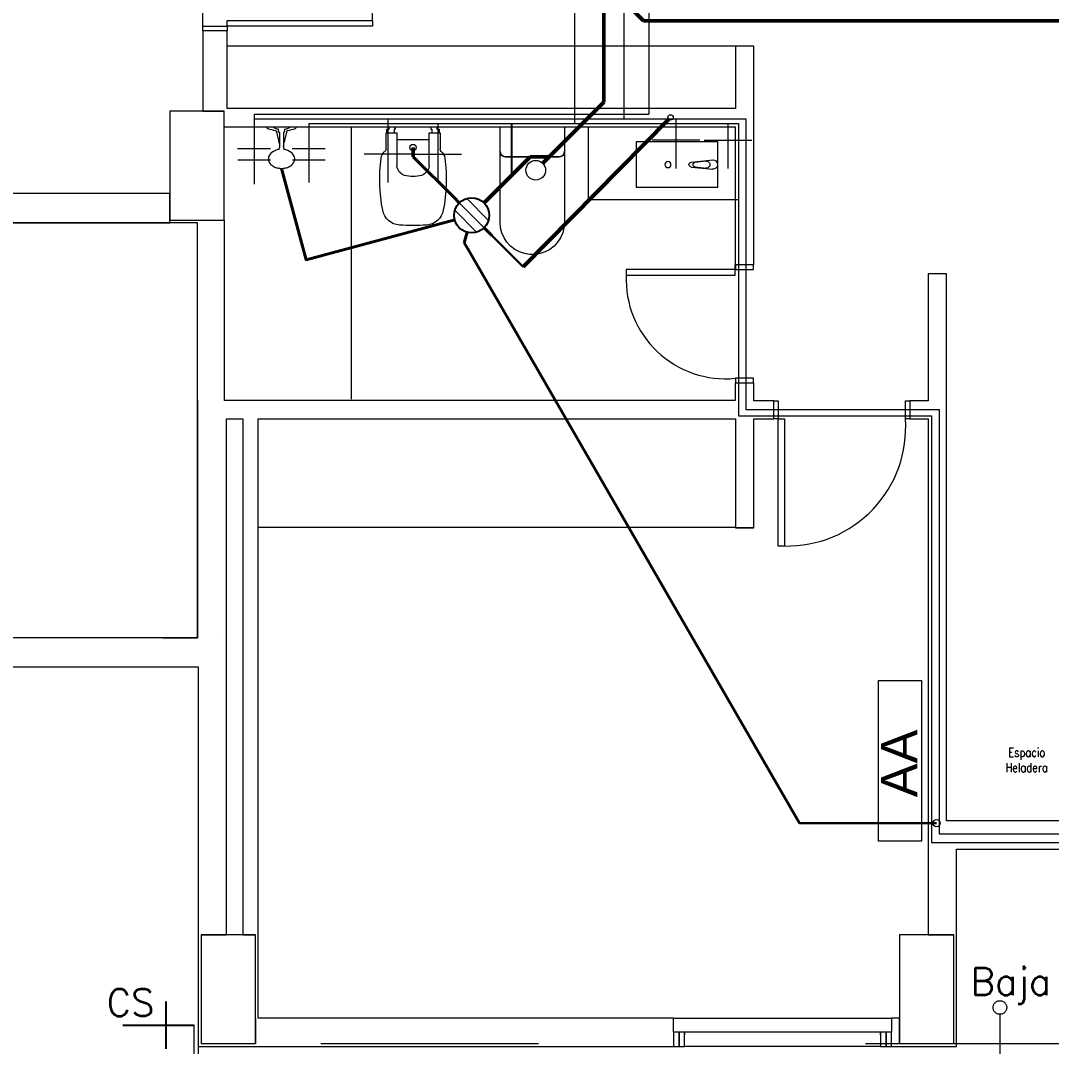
# Model space of a CAD drawing. Header units: millimetres. Extents: x 539 to 842, y -453 to -96.
# Drawn here: x 758.96 to 764.64, y -360.61 to -354.96 of the extents above; entities that cross this region are included whole.
import ezdxf
from ezdxf.enums import TextEntityAlignment as Align

# ---------------------------------------------------------------- set-up
doc = ezdxf.new("R2010")
doc.units = ezdxf.units.MM
doc.header["$LTSCALE"] = 0.1
for name, pattern in [('ACAD_ISO02W100', [15, 12, -3]), ('ACAD_ISO03W100', [30, 12, -18]), ('CONTINUA', [0])]:
    doc.linetypes.add(name, pattern=pattern)
doc.layers.get('0').update_dxf_attribs({"lineweight": 5})
for name, color, linetype, lineweight in [('00-Agua Caliente', 1, 'Continuous', 20), ('00-Agua Fria', 5, 'ACAD_ISO02W100', 20), ('A-DETL', 7, 'Continuous', 5), ('A-DETL-GENF', 7, 'Continuous', 5), ('A-WALL', 7, 'Continuous', 5), ('Agua Fria Directa - Texto', 7, 'Continuous', 18), ('MUEBLES', 250, 'Continuous', 5), ('P-SANR-FIXT', 7, 'Continuous', 5)]:
    doc.layers.add(name, color=color, linetype=linetype, lineweight=lineweight)
doc.layers.add('00-Primario', color=7, linetype='Continuous', true_color=0xff2400)
doc.layers.add('00-Secundario', color=24, linetype='Continuous')
doc.styles.add('Romans', font='romans.shx')
doc.styles.add('Romans 1.50', font='romans.shx', dxfattribs={"width": 0.8, "height": 0.15})
doc.styles.get("Standard").update_dxf_attribs({"font": 'arial.ttf'})

# ---------------------------------------------------------------- blocks, each defined once
blk = doc.blocks.new('Shower-Valve_Trim-KOHLER-Alteo-K-TS45106 - 2_5 GPM_ 2BZ-Oil-Rubed Nickel-684691-2-TORRE-ARQ- PB _-2_14_')
at = {"color": 8}
for p, q in [((6.7075, 2.8569), (6.718, 2.9001)), ((6.718, 2.9001), (6.721, 2.898)), ((6.7269, 2.9363), (6.7321, 2.9322)), ((6.6969, 2.8137), (6.7075, 2.8569)), ((6.7258, 2.8695), (6.7397, 2.8638)), ((6.7346, 2.8396), (6.7339, 2.8366)), ((6.8134, 2.8203), (6.7346, 2.8396)), ((6.7402, 2.8627), (6.7395, 2.8597)), ((6.7395, 2.8597), (6.8183, 2.8404)), ((6.7426, 2.8755), (6.7842, 2.8541)), ((6.7848, 2.8518), (6.7851, 2.8531)), ((6.8239, 2.8413), (6.8318, 2.8394)), ((6.7005, 2.8142), (6.6969, 2.8137)), ((6.7328, 2.8358), (6.7179, 2.8372)), ((6.7768, 2.8239), (6.73, 2.8241)), ((6.7781, 2.8243), (6.7784, 2.8256)), ((6.8259, 2.8149), (6.8179, 2.8169)), ((6.6946, 2.7787), (6.688, 2.7775))]:
    blk.add_line(p, q, dxfattribs=at)
for centre, radius, start, end in [((6.7192, 2.8954), 0.00318, 6.8897, 54.9928), ((6.5002, 2.8689), 0.2237, 0.8645, 6.8897), ((6.7291, 2.9283), 0.00488, 3.2443, 51.8508), ((5.9932, 2.8866), 0.742, 359.9249, 3.2443), ((6.727, 2.8724), 0.00308, 180.8645, 247.6964), ((6.7501, 2.8856), 0.0149, 179.9249, 192.5636), ((6.7424, 2.8839), 0.00706, 192.5636, 234.9722), ((6.738, 2.8776), 0.000695, 336.2225, 54.9722), ((6.7391, 2.8771), 0.000526, 158.314, 264.5215), ((6.7381, 2.8668), 0.00985, 62.6992, 84.5215), ((6.7393, 2.8629), 0.000995, 346.2443, 67.6964), ((6.7838, 2.8534), 0.000762, 331.7063, 62.3935), ((6.7853, 2.8526), 0.000925, 151.7063, 236.5035), ((6.7856, 2.853), 0.000513, 69.7338, 166.2443), ((6.9644, 3.1558), 0.3511, 239.4267, 242.5493), ((6.8163, 2.83), 0.0125, 98.9464, 109.0102), ((6.8146, 2.8406), 0.00187, 52.8524, 98.9464), ((6.7883, 2.8258), 0.0319, 28.2767, 30.713), ((6.8222, 2.8345), 0.00706, 76.2443, 123.3084), ((6.9162, 2.8068), 0.0905, 131.0831, 158.8669), ((6.8876, 2.8396), 0.0469, 98.1333, 131.0831), ((6.8866, 2.8465), 0.0399, 63.1676, 98.1333), ((6.8862, 2.8457), 0.0408, 36.2532, 63.1676), ((6.8665, 2.8313), 0.0652, 13.9057, 36.2532), ((6.8454, 2.8261), 0.0869, 359.2137, 13.9057), ((6.0602, 3.1604), 0.742, 329.2443, 332.5636), ((6.7, 2.8173), 0.00318, 277.4957, 325.5988), ((6.5181, 2.9419), 0.2237, 325.5988, 331.624), ((6.7176, 2.8341), 0.00308, 84.7921, 151.624), ((6.732, 2.8117), 0.0149, 139.9249, 152.5636), ((6.726, 2.8167), 0.00706, 97.5163, 139.9249), ((6.725, 2.8244), 0.000695, 277.5163, 356.266), ((6.7262, 2.8243), 0.000526, 67.967, 174.1745), ((6.7301, 2.8339), 0.00985, 247.967, 269.7893), ((6.7329, 2.8368), 0.000995, 264.7921, 346.2443), ((6.7768, 2.8247), 0.000762, 270.095, 0.7822), ((6.7785, 2.8247), 0.000925, 95.985, 180.7822), ((6.7786, 2.8242), 0.000513, 166.2443, 262.7547), ((6.7973, 2.4731), 0.3511, 89.9392, 93.0618), ((6.8164, 2.8304), 0.0125, 223.4783, 233.5421), ((6.81, 2.8218), 0.00187, 233.5421, 279.6361), ((6.8196, 2.8238), 0.00706, 209.1801, 256.2443), ((6.9158, 2.8049), 0.0905, 173.6216, 201.4054), ((6.8441, 2.8205), 0.0869, 318.5828, 333.2748), ((6.8326, 2.8262), 0.0998, 333.2748, 346.2443), ((6.8326, 2.8262), 0.0998, 346.2443, 359.2137), ((6.6937, 2.7835), 0.00488, 280.6377, 329.2443), ((6.8752, 2.789), 0.0469, 201.4054, 234.3552), ((6.8711, 2.7833), 0.0399, 234.3552, 269.3209), ((6.8711, 2.7842), 0.0408, 269.3209, 296.2353), ((6.8603, 2.8061), 0.0652, 296.2353, 318.5828)]:
    blk.add_arc(centre, radius, start, end, dxfattribs=at)
blk = doc.blocks.new('Sanitary_Toilets_Ceramica-Catalano_Zero-70-One-Piece-Close-Coupled-Syphonic - Default-V1-2-TORRE-ARQ- PB _-2_14_')
at = {"layer": 'A-DETL-GENF', "color": 8}
for p, q in [((0.0444, 0.177), (0.0015, 0.177)), ((0.0887, 0.177), (0.0444, 0.177)), ((0.1331, 0.177), (0.0887, 0.177)), ((0.1331, 0.177), (0.1423, 0.1755)), ((0.524, 0.177), (0.1331, 0.177)), ((0.1423, 0.1755), (0.1331, 0.177)), ((0.1423, 0.1755), (0.1507, 0.1713)), ((0.1507, 0.1713), (0.1423, 0.1755)), ((0.1507, 0.1713), (0.1573, 0.1646)), ((0.1573, 0.1646), (0.1507, 0.1713)), ((0.5531, 0.1746), (0.524, 0.177)), ((0.5815, 0.1674), (0.5531, 0.1746)), ((0.1573, 0.1646), (0.1616, 0.1563)), ((0.1616, 0.1563), (0.1573, 0.1646)), ((0.1616, 0.1563), (0.1631, 0.147)), ((0.1631, 0.147), (0.1616, 0.1563)), ((0.1631, 0.147), (0.1631, -0.147)), ((0.1631, 0.098), (0.1631, 0.147)), ((0.6082, 0.1557), (0.5815, 0.1674)), ((0.6327, 0.1397), (0.6082, 0.1557)), ((0.6542, 0.1199), (0.6327, 0.1397)), ((0.6722, 0.0968), (0.6542, 0.1199)), ((0.1631, 0.049), (0.1631, 0.098)), ((0.6861, 0.0711), (0.6722, 0.0968)), ((0.6956, 0.0435), (0.6861, 0.0711)), ((0.1631, 0), (0.1631, 0.049)), ((0.7004, 0.0146), (0.6956, 0.0435)), ((0.7004, -0.0146), (0.7004, 0.0146)), ((0.1631, -0.049), (0.1631, 0)), ((0.1631, -0.098), (0.1631, -0.049)), ((0.6861, -0.0711), (0.6956, -0.0435)), ((0.6956, -0.0435), (0.7004, -0.0146)), ((0.1631, -0.147), (0.1631, -0.098)), ((0.6542, -0.1199), (0.6722, -0.0968)), ((0.6722, -0.0968), (0.6861, -0.0711)), ((0.1573, -0.1646), (0.1507, -0.1713)), ((0.1507, -0.1713), (0.1573, -0.1646)), ((0.1616, -0.1563), (0.1573, -0.1646)), ((0.1573, -0.1646), (0.1616, -0.1563)), ((0.1631, -0.147), (0.1616, -0.1563)), ((0.1616, -0.1563), (0.1631, -0.147)), ((0.5531, -0.1746), (0.5815, -0.1674)), ((0.5815, -0.1674), (0.6082, -0.1557)), ((0.6082, -0.1557), (0.6327, -0.1397)), ((0.6327, -0.1397), (0.6542, -0.1199)), ((0.0015, -0.177), (0.0444, -0.177)), ((0.0444, -0.177), (0.0887, -0.177)), ((0.0887, -0.177), (0.1331, -0.177)), ((0.1423, -0.1755), (0.1331, -0.177)), ((0.1331, -0.177), (0.1423, -0.1755)), ((0.1331, -0.177), (0.524, -0.177)), ((0.1507, -0.1713), (0.1423, -0.1755)), ((0.1423, -0.1755), (0.1507, -0.1713)), ((0.524, -0.177), (0.5531, -0.1746))]:
    blk.add_line(p, q, dxfattribs=at)
blk = doc.blocks.new('Vitreous china bidet _ Debba _ Roca _ 355994xx0 - White - Debba- Roca-2705266-2-TORRE-ARQ- PB _-2_14_')
at = {"layer": 'P-SANR-FIXT', "color": 8}
for p, q in [((0.0357, 0.0802), (0.0357, 0.2622)), ((0.2143, 0.2622), (0.2143, 0.0802)), ((-0.0236, 0.1689), (-0.0236, 0.0802)), ((0.0357, 0.1159), (0.2143, 0.1159)), ((0.2736, 0.0802), (0.2738, 0.1687)), ((-0.0236, 0.0802), (-0.0194, 0.0802)), ((-0.0194, 0.0802), (-0.0194, 0.0596)), ((-0.0194, 0.0802), (0.0221, 0.0802)), ((-0.0194, 0.0596), (-0.006, 0.0596)), ((-0.006, 0.0596), (-0.006, 0.0508)), ((0.0221, 0.0802), (0.0357, 0.0802)), ((0.0221, 0.0596), (0.0221, 0.0802)), ((0.026, 0.0596), (0.0221, 0.0596)), ((0.026, 0.0508), (0.026, 0.0596)), ((0.2143, 0.0802), (0.2279, 0.0802)), ((0.224, 0.0596), (0.2279, 0.0596)), ((0.224, 0.0508), (0.224, 0.0596)), ((0.2279, 0.0802), (0.2694, 0.0802)), ((0.2279, 0.0596), (0.2279, 0.0802)), ((0.256, 0.0508), (0.256, 0.0596)), ((0.256, 0.0596), (0.2694, 0.0596)), ((0.2694, 0.0596), (0.2694, 0.0802)), ((0.2694, 0.0802), (0.2736, 0.0802))]:
    blk.add_line(p, q, dxfattribs=at)
for centre, radius, start, end in [((0.0575, 0.4868), 0.1013, 93.8692, 168.7556), ((0.125, -0.5106), 1.1009, 86.1308, 93.8692), ((0.1925, 0.4868), 0.1013, 11.2444, 86.1308), ((0.8089, 0.3374), 0.8673, 168.7556, 187.8739), ((-0.5589, 0.3374), 0.8673, 352.1261, 11.2444), ((0.1, 0.2529), 0.0649, 110.1691, 171.8309), ((0.1293, 0.1353), 0.1859, 91.3288, 106.151), ((0.1207, 0.1353), 0.1859, 73.849, 88.6712), ((0.15, 0.2529), 0.0649, 8.1691, 69.8309), ((0.0086, 0.2267), 0.0594, 187.8739, 225.1331), ((-0.0411, 0.1689), 0.0175, 0, 63.7001), ((0.125, 0.1608), 0.0175, 0, 180), ((0.2904, 0.1686), 0.0167, 126.2715, 179.7285), ((0.2414, 0.2267), 0.0594, 311.2548, 352.1261), ((0.125, 0.1608), 0.0175, 180, 0)]:
    blk.add_arc(centre, radius, start, end, dxfattribs=at)
blk = doc.blocks.new('Bacha 45x25cm')
at = {"layer": 'MUEBLES', "color": 8}
for p, q in [((0.1116, 0.1456), (0.0994, 0.0278)), ((0.1062, 0.0625), (0.1134, 0.1271)), ((0.1367, 0.1258), (0.1438, 0.0625)), ((0.1384, 0.1456), (0.1506, 0.0278))]:
    blk.add_line(p, q, dxfattribs=at)
blk.add_lwpolyline([(0, 0.45), (0.25, 0.45), (0.25, 0), (0, 0)], close=True, dxfattribs=at)
blk.add_circle((0.125, 0.275), 0.0166, dxfattribs=at)
for centre, radius, start, end in [((0.125, 0.1456), 0.0134, 0, 180), ((0.125, 0.1258), 0.0117, 360, 173.6414), ((0.125, 0.0625), 0.0188, 167.2829, 12.8468), ((0.125, 0.0278), 0.0256, 168.1721, 11.8279)]:
    blk.add_arc(centre, radius, start, end, dxfattribs=at)
blk = doc.blocks.new('2-PB F')
at = {"color": 8, "lineweight": 18}
for p, q in [((759.9643, -354.9955), (759.9643, -354.1955)), ((759.9643, -354.9955), (760.0979, -354.9955)), ((759.9643, -355.0205), (759.9643, -354.9955)), ((760.0978, -354.9955), (760.0978, -354.9648)), ((760.0978, -354.9648), (760.8978, -354.9648)), ((760.8978, -354.9955), (760.0978, -354.9955)), ((760.0979, -354.9955), (760.0979, -355.0205)), ((760.8978, -354.9648), (760.8978, -354.9955)), ((759.9643, -355.0205), (759.9643, -355.4637)), ((760.0979, -355.0205), (759.9643, -355.0205)), ((760.0978, -355.4487), (760.0978, -355.0205)), ((762.8973, -355.1057), (760.0978, -355.1057)), ((762.9973, -355.1057), (762.8973, -355.1057)), ((762.8973, -355.1057), (762.8973, -355.4487)), ((762.9973, -356.3099), (762.9973, -355.1057)), ((760.0818, -355.4637), (759.7818, -355.4637)), ((759.7818, -355.4637), (759.7818, -355.9162)), ((759.9643, -355.4637), (760.0818, -355.4637)), ((760.0818, -355.5337), (760.0818, -355.4637)), ((762.8973, -355.4487), (760.0978, -355.4487)), ((760.0818, -355.5462), (760.0818, -355.5337)), ((760.0818, -355.5472), (760.0818, -355.5462)), ((760.0818, -355.5502), (760.0818, -355.5472)), ((760.0818, -356.0637), (760.0818, -355.5502)), ((760.0818, -355.5502), (762.8958, -355.5502)), ((762.8958, -355.5502), (762.8958, -356.3099)), ((759.7818, -355.9162), (755.6565, -355.9162)), ((759.7818, -355.9162), (759.7818, -355.9177)), ((759.7818, -356.0637), (759.7818, -355.9162)), ((759.7818, -355.9177), (759.7818, -355.9187)), ((759.7818, -355.9187), (759.7818, -355.9337)), ((759.7818, -355.9337), (759.7818, -356.0637)), ((755.5015, -356.0787), (759.7818, -356.0787)), ((759.934, -356.0787), (756.594, -356.0787)), ((759.7818, -356.0637), (760.0818, -356.0637)), ((759.7818, -356.0787), (759.7818, -356.0637)), ((759.934, -358.3637), (759.934, -356.0787)), ((760.0818, -356.0637), (760.0818, -357.0572)), ((762.8958, -356.3349), (762.8958, -356.3099)), ((762.8966, -356.3099), (762.8966, -356.3349)), ((762.9966, -356.3099), (762.8966, -356.3099)), ((762.9966, -356.3349), (762.9966, -356.3099)), ((762.8958, -356.3349), (762.2958, -356.3349)), ((762.2958, -356.3349), (762.2958, -356.3664)), ((762.2958, -356.3664), (762.8958, -356.3664)), ((762.8958, -356.3664), (762.8958, -356.3349)), ((762.8966, -356.3349), (762.9966, -356.3349)), ((764.0582, -356.3599), (763.9582, -356.3599)), ((763.9582, -356.3599), (763.9582, -357.0587)), ((764.0582, -359.3722), (764.0582, -356.3599)), ((762.8966, -356.9349), (762.8966, -356.9599)), ((762.9966, -356.9349), (762.8966, -356.9349)), ((762.9966, -356.9599), (762.9966, -356.9349)), ((762.8958, -356.9599), (762.8958, -357.0572)), ((762.8966, -356.9599), (762.9966, -356.9599)), ((762.9973, -357.0587), (762.9973, -356.9599)), ((759.934, -357.0572), (759.934, -358.3637)), ((762.8958, -357.0572), (760.0818, -357.0572)), ((763.1077, -357.0587), (762.9973, -357.0587)), ((763.1077, -357.0587), (763.1327, -357.0587)), ((763.1077, -357.1587), (763.1077, -357.0587)), ((763.1327, -357.0587), (763.1327, -357.1587)), ((763.8327, -357.0587), (763.8577, -357.0587)), ((763.8327, -357.1587), (763.8327, -357.0587)), ((763.9582, -357.0587), (763.8577, -357.0587)), ((763.8577, -357.0587), (763.8577, -357.1587)), ((760.095, -359.9998), (760.095, -357.1587)), ((760.095, -357.1587), (760.184, -357.1587)), ((760.184, -357.1587), (760.184, -359.9998)), ((760.269, -357.1587), (762.8973, -357.1587)), ((760.269, -360.4588), (760.269, -357.1587)), ((762.8973, -357.1587), (762.8973, -357.7587)), ((762.9973, -357.1587), (763.1077, -357.1587)), ((762.9973, -357.7587), (762.9973, -357.1587)), ((763.1327, -357.1587), (763.1077, -357.1587)), ((763.1327, -357.1587), (763.1677, -357.1587)), ((763.1327, -357.8587), (763.1327, -357.1587)), ((763.1677, -357.1587), (763.1677, -357.8587)), ((763.8577, -357.1587), (763.8327, -357.1587)), ((763.8577, -357.1587), (763.9582, -357.1587)), ((763.9582, -357.1587), (763.9582, -359.9998)), ((762.8973, -357.7572), (760.2665, -357.7572)), ((762.8973, -357.7572), (762.9958, -357.7572)), ((762.8973, -357.7587), (762.9973, -357.7587)), ((762.8998, -357.7562), (762.9948, -357.7562)), ((762.8998, -357.7587), (762.8998, -357.7572)), ((762.9948, -357.7587), (762.9948, -357.7572)), ((763.1677, -357.8587), (763.1327, -357.8587)), ((759.934, -358.3637), (755.5015, -358.3637)), ((759.7411, -358.3637), (759.934, -358.3637)), ((760.079, -358.3637), (760.08, -358.3637)), ((753.8565, -358.5237), (759.939, -358.5237)), ((759.939, -358.5237), (759.939, -361.2998)), ((766.6183, -359.3722), (764.0582, -359.3722)), ((764.1142, -359.5282), (766.6183, -359.5282)), ((764.1142, -360.6148), (764.1142, -359.5282)), ((760.079, -359.9998), (759.954, -359.9998)), ((759.954, -359.9998), (759.954, -360.4588)), ((759.954, -359.9998), (760.095, -359.9998)), ((760.08, -359.9998), (760.079, -359.9998)), ((760.0925, -359.9998), (760.08, -359.9998)), ((760.0935, -359.9998), (760.0925, -359.9998)), ((760.095, -359.9998), (760.0935, -359.9998)), ((760.184, -359.9998), (760.095, -359.9998)), ((760.254, -359.9998), (760.184, -359.9998)), ((760.184, -359.9998), (760.254, -359.9998)), ((760.254, -360.4588), (760.254, -359.9998)), ((763.9582, -359.9998), (763.7992, -359.9998)), ((763.7992, -359.9998), (763.7992, -360.4588)), ((763.9597, -359.9998), (763.9582, -359.9998)), ((763.9582, -359.9998), (764.0992, -359.9998)), ((763.9607, -359.9998), (763.9597, -359.9998)), ((763.9732, -359.9998), (763.9607, -359.9998)), ((763.9742, -359.9998), (763.9732, -359.9998)), ((764.0992, -359.9998), (763.9742, -359.9998)), ((764.0992, -360.5998), (764.0992, -359.9998)), ((759.954, -360.4588), (759.954, -360.5998)), ((760.254, -360.4613), (760.254, -360.4588)), ((760.254, -360.4738), (760.254, -360.4613)), ((760.254, -360.4613), (760.254, -360.5998)), ((762.5562, -360.4588), (760.269, -360.4588)), ((762.5562, -360.5368), (762.5562, -360.4588)), ((762.5562, -360.4588), (763.7562, -360.4588)), ((763.7992, -360.4588), (763.7562, -360.4588)), ((763.7562, -360.4588), (763.7562, -360.5368)), ((763.7992, -360.4588), (763.7992, -360.4603)), ((763.7992, -360.5998), (763.7992, -360.4588)), ((763.7992, -360.4603), (763.7992, -360.4613)), ((763.7992, -360.4613), (763.7992, -360.4738)), ((760.254, -360.4748), (760.254, -360.4738)), ((760.254, -360.5998), (760.254, -360.4748)), ((763.7992, -360.4738), (763.7992, -360.4748)), ((763.7992, -360.4748), (763.7992, -360.5998)), ((762.5862, -360.5368), (762.5562, -360.5368)), ((762.5562, -360.5368), (762.5562, -360.6148)), ((762.6162, -360.5368), (762.5862, -360.5368)), ((762.5862, -360.5368), (762.5862, -360.6148)), ((762.5862, -360.6148), (762.5862, -360.5368)), ((763.6962, -360.5368), (762.6162, -360.5368)), ((762.6162, -360.5368), (762.6162, -360.552)), ((762.6162, -360.6148), (762.6162, -360.5368)), ((763.6962, -360.552), (763.6962, -360.5368)), ((763.7262, -360.5368), (763.6962, -360.5368)), ((763.6962, -360.5368), (763.6962, -360.6148)), ((763.7262, -360.6148), (763.7262, -360.5368)), ((763.7562, -360.5368), (763.7262, -360.5368)), ((763.7262, -360.5368), (763.7262, -360.6148)), ((763.7562, -360.6148), (763.7562, -360.5368)), ((759.939, -360.6148), (762.5562, -360.6148)), ((759.954, -360.5998), (760.254, -360.5998)), ((762.5562, -360.6148), (762.5862, -360.6148)), ((762.5862, -360.6148), (762.6162, -360.6148)), ((763.6962, -360.6148), (762.6162, -360.6148)), ((763.6962, -360.6148), (763.7262, -360.6148)), ((763.7262, -360.6148), (763.7562, -360.6148)), ((763.7562, -360.6148), (764.1142, -360.6148)), ((763.7992, -360.5998), (763.9582, -360.5998)), ((763.9582, -360.5998), (764.0992, -360.5998))]:
    blk.add_line(p, q, dxfattribs=at)
at = {"color": 8, "linetype": 'CONTINUA', "lineweight": 18}
for p, q in [((763.6842, -358.6001), (763.9206, -358.6001)), ((763.6842, -359.485), (763.6842, -358.6001)), ((763.9206, -358.6001), (763.9206, -359.485)), ((763.9206, -359.485), (763.6842, -359.485))]:
    blk.add_line(p, q, dxfattribs=at)
at = {"color": 8, "lineweight": 18}
for centre, radius, start, end in [((760.1687, -354.9224), 0.7303, 356.6701, 95.5698), ((762.8417, -356.3912), 0.5464, 177.4017, 275.688), ((763.181, -357.2054), 0.6534, 268.836, 4.1016)]:
    blk.add_arc(centre, radius, start, end, dxfattribs=at)
at = {"layer": 'A-DETL', "color": 8, "lineweight": 18}
blk.add_line((760.7821, -357.0502), (760.782, -355.5502), dxfattribs=at)
at = {"layer": 'A-DETL', "color": 8, "linetype": 'ByBlock', "lineweight": 18}
for p, q in [((762.087, -355.9528), (762.087, -355.5502)), ((762.9123, -355.9528), (762.087, -355.9528))]:
    blk.add_line(p, q, dxfattribs=at)
at = {"layer": 'MUEBLES', "lineweight": 18, "xscale": -1.000000000000001, "rotation": 90.00000028543415}
blk.add_blockref('Bacha 45x25cm', (762.8, -355.6329), dxfattribs=at)
blk.add_blockref('Bacha 45x25cm', (762.8, -355.6329), dxfattribs=at)
at = {"layer": 'P-SANR-FIXT', "lineweight": 18, "rotation": 283.7592465632944}
blk.add_blockref('Shower-Valve_Trim-KOHLER-Alteo-K-TS45106 - 2_5 GPM_ 2BZ-Oil-Rubed Nickel-684691-2-TORRE-ARQ- PB _-2_14_', (756.0273, -349.7149), dxfattribs=at)
at = {"layer": 'P-SANR-FIXT', "lineweight": 18, "xscale": -1}
for name, p, rotation in [('Vitreous china bidet _ Debba _ Roca _ 355994xx0 - White - Debba- Roca-2705266-2-TORRE-ARQ- PB _-2_14_', (760.9964, -355.5032), 180), ('Sanitary_Toilets_Ceramica-Catalano_Zero-70-One-Piece-Close-Coupled-Syphonic - Default-V1-2-TORRE-ARQ- PB _-2_14_', (761.7781, -355.5525), 90.00000004912687)]:
    blk.add_blockref(name, p, dxfattribs=dict(at, rotation=rotation))
at = {"color": 8, "linetype": 'CONTINUA', "lineweight": 13}
blk.add_text('AA', height=0.2, rotation=90, dxfattribs=at).set_placement((763.8981, -359.2426))
at = {"color": 8, "lineweight": 18, "style": 'Romans 1.50', "width": 0.8}
for s, p in [('Espacio', (764.3988, -359.0206)), ('Heladera', (764.3835, -359.1039))]:
    blk.add_text(s, height=0.05, dxfattribs=at).set_placement(p)

msp = doc.modelspace()

# ---------------------------------------------------------------- linework, layer by layer
at = {"layer": '00-Agua Caliente', "color": 1, "linetype": 'Continuous', "lineweight": 20}
for p, q in [((760.2462, -355.4797), (760.2462, -355.8659)), ((760.9824, -355.5055), (760.9824, -355.8561)), ((762.5691, -355.5055), (762.5691, -355.7786)), ((762.7, -355.6231), (762.4382, -355.6231)), ((760.155, -355.6687), (760.3374, -355.6687)), ((760.1563, -355.7317), (760.3361, -355.7317)), ((761.1133, -355.7007), (760.8515, -355.7007))]:
    msp.add_line(p, q, dxfattribs=at)
at = {"layer": '00-Agua Caliente', "linetype": 'CONTINUA'}
for points in [[(762.2139, -353.9881), (762.2816, -353.9881), (762.2816, -355.5055)], [(760.2462, -355.5055), (762.9537, -355.5055)], [(762.9537, -355.5055), (762.9537, -357.1062), (764.0187, -357.1062), (764.0187, -359.4434), (767.3239, -359.4434)]]:
    msp.add_lwpolyline(points, dxfattribs=at)
at = {"layer": '00-Agua Caliente', "linetype": 'ACAD_ISO02W100', "ltscale": 3}
for points in [[(762.2996, -353.9881), (762.4205, -353.9881), (762.4205, -355.4797)], [(760.2462, -355.4797), (762.4205, -355.4797)]]:
    msp.add_lwpolyline(points, dxfattribs=at)
at = {"layer": '00-Agua Fria', "color": 5, "linetype": 'Continuous', "lineweight": 20}
for p, q in [((760.5473, -355.5313), (760.5473, -355.8561)), ((761.2577, -355.5313), (761.2577, -355.8561)), ((762.8556, -355.5313), (762.8556, -355.7786)), ((762.7247, -355.6231), (762.9865, -355.6231)), ((760.456, -355.6687), (760.6385, -355.6687)), ((760.4573, -355.7317), (760.6372, -355.7317)), ((761.1268, -355.7007), (761.3886, -355.7007))]:
    msp.add_line(p, q, dxfattribs=at)
at = {"layer": '00-Agua Fria', "color": 5, "lineweight": 25}
for p, q in [((761.663, -355.5313), (761.663, -355.8162)), ((759.7612, -360.367), (759.7612, -360.6288))]:
    msp.add_line(p, q, dxfattribs=at)
at = {"layer": '00-Agua Fria', "color": 5, "linetype": 'CONTINUA', "lineweight": 25}
msp.add_line((759.5236, -360.4979), (759.9166, -360.4979), dxfattribs=at)
at = {"layer": '00-Agua Fria', "ltscale": 3}
for points in [[(762.0849, -353.9633), (762.0101, -353.9633), (762.0101, -355.535)], [(760.5473, -355.5313), (762.9134, -355.5313)], [(762.9134, -355.5313), (762.9134, -357.1417), (763.9769, -357.1417), (763.9769, -359.4912), (768.2884, -359.4912)]]:
    msp.add_lwpolyline(points, dxfattribs=at)
at = {"layer": '00-Agua Fria', "linetype": 'CONTINUA'}
for points in [[(764.353, -360.4381), (764.353, -360.7855)], [(759.9166, -360.7855), (759.9166, -360.4979)]]:
    msp.add_lwpolyline(points, dxfattribs=at)
at = {"layer": '00-Agua Fria', "lineweight": 20}
msp.add_circle((764.353, -360.4006), 0.0375, dxfattribs=at)
at = {"layer": '00-Primario', "lineweight": 50}
for points in [[(762.1719, -352.5684), (762.1719, -355.4145)], [(762.3912, -354.9656), (762.1719, -354.7463)], [(768.8762, -358.7602), (768.8762, -354.9656), (762.3912, -354.9656)], [(761.8356, -355.7508), (762.1719, -355.4145)], [(761.5129, -355.9688), (761.7662, -355.7155)], [(761.8708, -355.7155), (761.7662, -355.7155)]]:
    msp.add_lwpolyline(points, dxfattribs=at)
at = {"layer": '00-Primario', "lineweight": 20}
msp.add_circle((761.7973, -355.789), 0.0541, dxfattribs=at)
at = {"layer": '00-Secundario', "lineweight": 15}
for p, q in [((761.5129, -356.1056), (761.3761, -355.9688)), ((761.537, -356.0652), (761.4172, -355.9444)), ((761.4717, -356.13), (761.3519, -356.0092))]:
    msp.add_line(p, q, dxfattribs=at)
at = {"layer": '00-Secundario', "lineweight": 50}
for points in [[(762.5289, -355.5089), (761.7275, -356.3203)], [(761.1214, -355.664), (761.1214, -355.7142)]]:
    msp.add_lwpolyline(points, dxfattribs=at)
at = {"layer": '00-Secundario', "lineweight": 40}
for points in [[(761.1214, -355.7142), (761.3471, -355.9398)], [(761.3511, -356.0622), (760.5323, -356.2816), (760.3976, -355.7789)], [(761.3761, -355.9688), (761.3471, -355.9398)], [(761.4194, -356.1306), (761.4039, -356.1886)], [(761.5129, -356.1056), (761.5553, -356.1481)], [(761.4039, -356.1886), (761.4231, -356.2219)]]:
    msp.add_lwpolyline(points, dxfattribs=at)
at = {"layer": '00-Secundario', "lineweight": 30}
for points in [[(761.5553, -356.1481), (761.7275, -356.3203)], [(761.4231, -356.2219), (763.2493, -359.385), (764.0044, -359.385)]]:
    msp.add_lwpolyline(points, dxfattribs=at)
at = {"layer": '00-Secundario', "linetype": 'Continuous', "lineweight": 20}
msp.add_circle((762.5396, -355.4981), 0.0151, dxfattribs=at)
at = {"layer": '00-Secundario', "lineweight": 25}
msp.add_circle((761.4445, -356.0372), 0.0967, dxfattribs=at)
msp.add_circle((761.4445, -356.0372), 0.0967, dxfattribs=at)
at = {"layer": '00-Secundario', "linetype": 'CONTINUA', "lineweight": 20}
msp.add_circle((764.0044, -359.385), 0.02, dxfattribs=at)
at = {"layer": 'A-WALL', "color": 8, "linetype": 'ACAD_ISO03W100', "lineweight": 20}
msp.add_lwpolyline([(721.6132, -343.4798), (721.6132, -360.5998), (828.9882, -360.5998), (828.9882, -343.4798), (721.6132, -343.4798)], dxfattribs=at)

# ---------------------------------------------------------------- block references
at = {"color": 2, "linetype": 'CONTINUA', "lineweight": 13}
msp.add_blockref('2-PB F', (0, 0), dxfattribs=at)

# ---------------------------------------------------------------- texts
at = {"layer": 'Agua Fria Directa - Texto', "style": 'Romans'}
for s, p in [('Baja a SS', (764.1903, -360.1823)), ('CS', (759.4338, -360.2988))]:
    msp.add_text(s, height=0.15, rotation=360, dxfattribs=at).set_placement(p, align=Align.TOP_LEFT)

doc.saveas('drawing.dxf')
